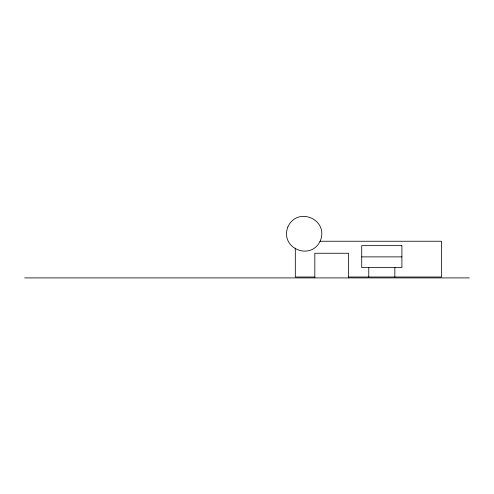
<?xml version="1.0" encoding="UTF-8"?>
<svg xmlns="http://www.w3.org/2000/svg" width="494" height="494" viewBox="0 0 494 494"><rect width="100%" height="100%" fill="white"/><g stroke="black" fill="none" stroke-linecap="round" stroke-linejoin="round"><path stroke-width="0.74" d="M319.939 241.245L441.531 241.245L441.531 277.017L348.412 277.017M361.713 256.886L401.906 256.886M314.555 277.017L295.313 277.017L295.313 248.093M24.7 277.906L469.3 277.906M394.848 267.544L394.848 277.017M368.771 267.544L368.771 277.017M348.634 277.906L348.634 253.261L314.826 253.261L314.826 277.906M287.848 226.987C279.635 248.42 311.115 261.456 320.458 240.498C328.671 219.07 297.19 206.029 287.848 226.987M401.906 245.642L361.713 245.642L361.713 267.544L401.906 267.544L401.906 245.642"/></g></svg>
